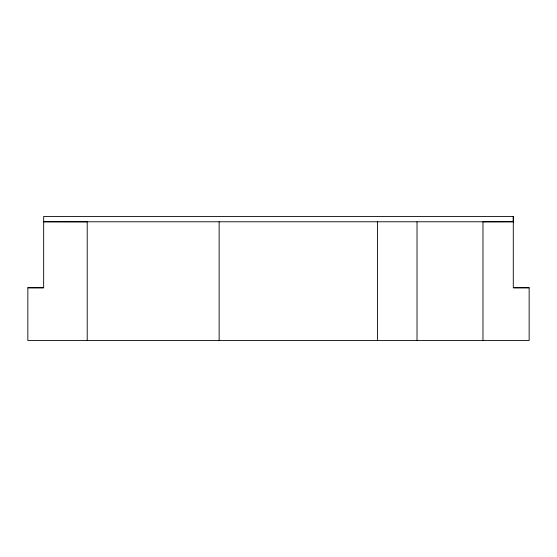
<?xml version="1.0" encoding="UTF-8"?>
<svg xmlns="http://www.w3.org/2000/svg" width="557" height="557" viewBox="0 0 557 557"><rect width="100%" height="100%" fill="white"/><g stroke="black" fill="none" stroke-linecap="round" stroke-linejoin="round"><path stroke-width="0.84" d="M87.212 340.536L87.212 221.804L43.662 221.77L43.662 216.464L513.38 216.471L513.296 221.797M482.975 340.536L482.975 221.804L513.296 221.742L513.289 287.781L529.15 287.767L529.15 340.536L27.85 340.536L27.85 287.767L43.488 287.767M27.85 287.767L43.655 287.795L43.662 221.79L513.303 221.777L513.38 216.471M513.512 287.767L529.15 287.767M513.296 216.478L513.296 221.77M417.019 221.804L417.019 340.536M377.437 221.804L377.444 340.536M219.138 221.804L219.138 340.536"/></g></svg>
